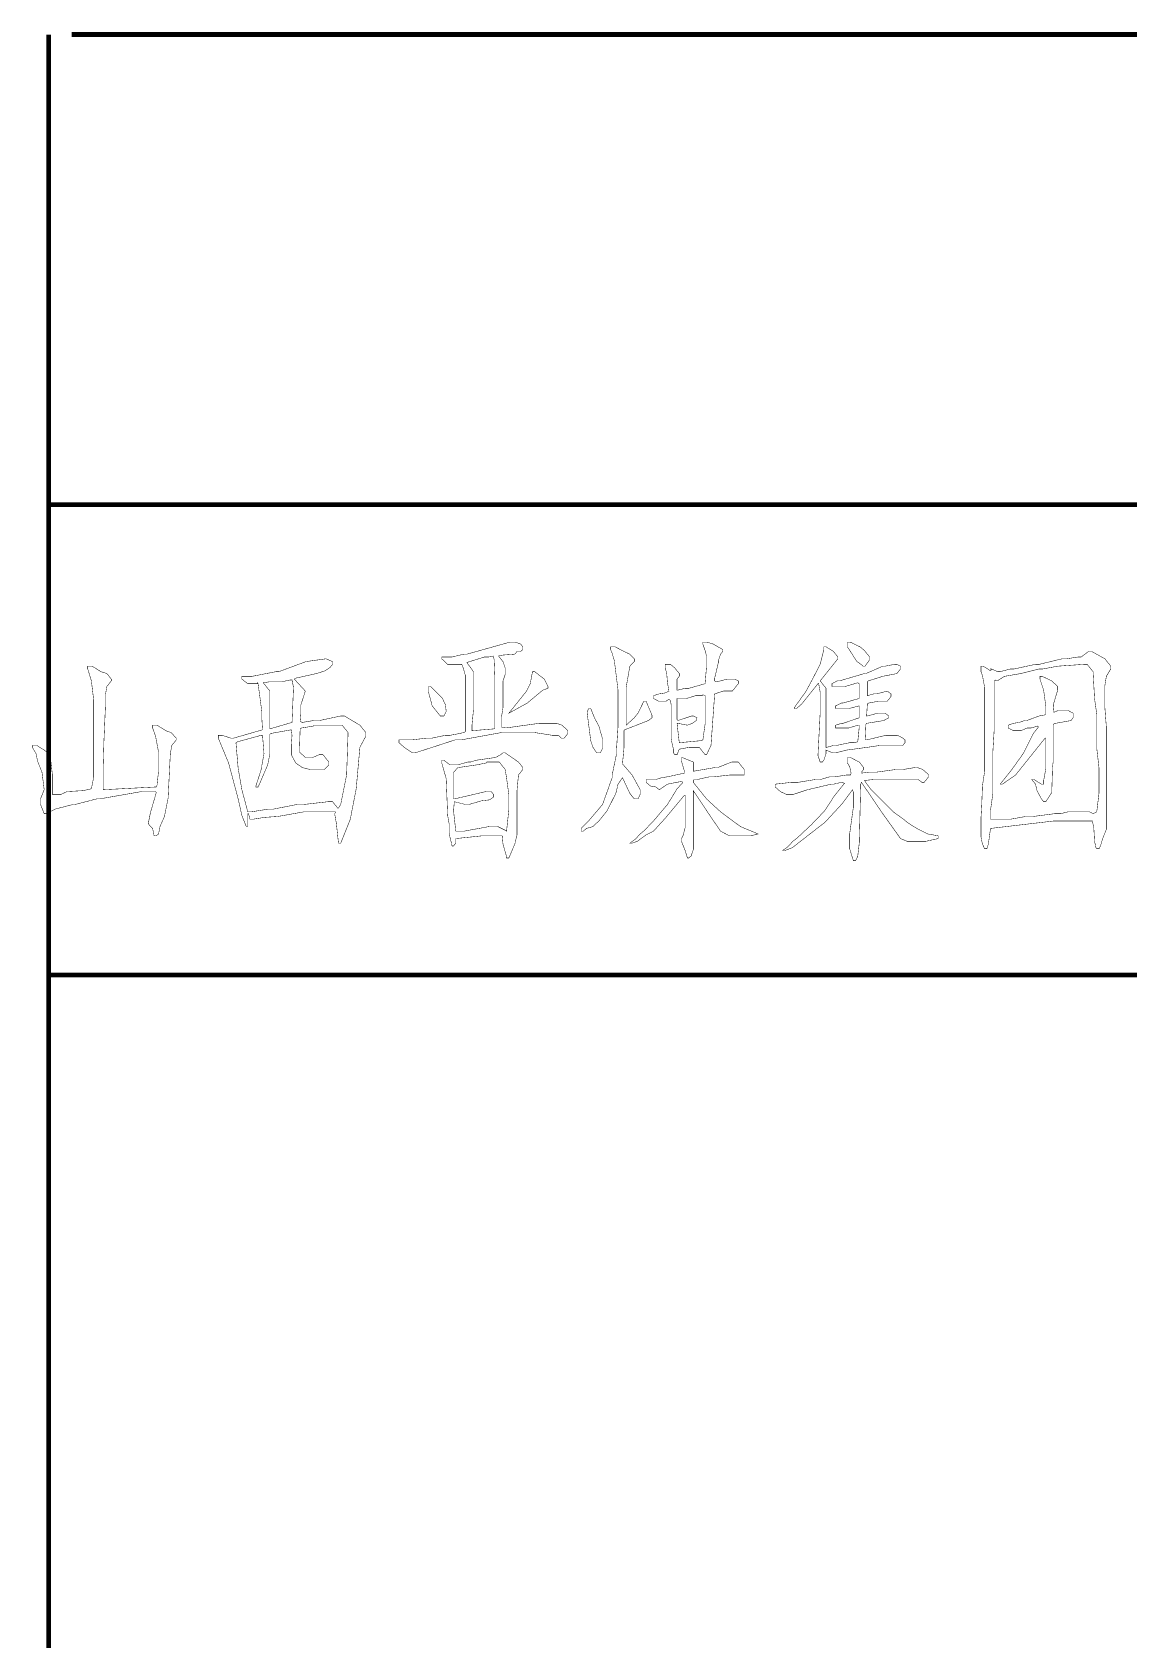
# Model space of a CAD drawing. Extents: x 94 to 452, y -72 to 1042.
# Drawn here: x 336.29 to 359.62, y -26.96 to 7.24 of the extents above; entities that cross this region are included whole.
import ezdxf

# ---------------------------------------------------------------- set-up
doc = ezdxf.new("R2010")
doc.units = 0
doc.header["$MEASUREMENT"] = 0
doc.layers.add('TREE_LAYER', color=7, linetype='Continuous')

msp = doc.modelspace()

# ---------------------------------------------------------------- linework, layer by layer
at = {"layer": 'TREE_LAYER'}
for points, const_width, elevation in [([(336.643859, 7.184749), (336.643859, -2.815251)], 0.1, 10), ([(337.136024, 7.185525), (446.643859, 7.185525)], 0.1, 109.507835), ([(336.643859, -2.815251), (337.136024, -2.815251)], 0.1, 0.492165), ([(336.643859, -2.815251), (336.643859, -12.815251)], 0.1, 10), ([(337.136024, -2.815251), (446.643859, -2.815251)], 0.1, 109.507835), ([(346.573877, -5.739524), (346.448387, -5.739524), (345.538583, -5.994426), (345.475838, -5.994426), (345.224858, -6.053249), (345.00525, -6.053249), (345.00525, -6.092465), (345.13074, -6.210112), (345.428779, -6.210112), (345.444466, -6.22972), (345.507211, -6.445406), (345.507211, -7.641485), (345.475838, -7.661092), (345.287603, -7.700308), (345.177799, -7.719916), (345.083681, -7.719916), (344.801328, -7.77874), (344.691524, -7.77874), (344.362113, -7.817955), (344.095446, -7.817955), (344.095446, -7.876779), (344.20525, -7.974818), (344.377799, -8.092465), (344.440544, -8.092465), (345.287603, -7.817955), (345.413093, -7.817955), (346.275838, -7.661092), (346.981721, -7.661092), (347.358191, -7.719916), (347.483681, -7.719916), (347.546426, -7.77874), (347.609171, -7.77874), (347.687603, -7.6807), (347.687603, -7.621877), (347.562113, -7.50423), (347.452309, -7.465014), (347.075838, -7.465014), (346.369956, -7.563053), (346.275838, -7.543445), (346.275838, -7.327759), (346.307211, -7.131681), (346.307211, -6.563053), (346.35427, -6.425798), (346.35427, -6.288543), (346.307211, -6.151289), (346.213093, -6.033641), (346.291524, -6.014034), (346.558191, -5.994426), (346.60525, -5.935602), (346.683681, -5.935602), (346.73074, -5.896387), (346.73074, -5.837563), (346.683681, -5.77874), (346.573877, -5.739524), (346.573877, -5.739524)], 0.01, 260), ([(350.652309, -5.739524), (350.558191, -5.739524), (350.558191, -5.77874), (350.60525, -5.915994), (350.636622, -6.033641), (350.636622, -6.249328), (350.60525, -6.621877), (350.260152, -6.719916), (350.181721, -6.719916), (350.024858, -6.759132), (350.009171, -6.759132), (350.009171, -6.523838), (350.05623, -6.465014), (350.05623, -6.40619), (349.962113, -6.288543), (349.867995, -6.210112), (349.758191, -6.210112), (349.758191, -6.288543), (349.789564, -6.40619), (349.80525, -6.602269), (349.836622, -6.77874), (349.758191, -6.817955), (349.632701, -6.837563), (349.507211, -6.876779), (349.507211, -6.935602), (349.617015, -6.994426), (349.773877, -6.994426), (349.836622, -6.95521), (349.867995, -6.974818), (349.883681, -7.072857), (349.883681, -7.798347), (349.93074, -8.014034), (349.93074, -8.092465), (349.962113, -8.131681), (350.009171, -8.131681), (350.05623, -8.014034), (350.275838, -7.974818), (350.47976, -7.974818), (350.60525, -8.131681), (350.636622, -8.131681), (350.73074, -7.935602), (350.809171, -6.837563), (350.997407, -6.77874), (351.185642, -6.77874), (351.311132, -6.621877), (351.311132, -6.563053), (351.232701, -6.523838), (351.075838, -6.523838), (350.85623, -6.582661), (350.809171, -6.563053), (350.809171, -6.50423), (350.887603, -6.170896), (350.887603, -6.131681), (350.934662, -5.994426), (350.981721, -5.935602), (350.981721, -5.896387), (350.777799, -5.77874), (350.652309, -5.739524), (350.652309, -5.739524)], 0.01, 260), ([(353.695446, -5.739524), (353.632701, -5.739524), (353.632701, -5.837563), (353.758191, -6.033641), (353.836622, -6.151289), (353.946426, -6.22972), (353.962113, -6.249328), (354.009171, -6.249328), (354.103289, -6.112073), (354.103289, -6.053249), (353.993485, -5.915994), (353.899368, -5.837563), (353.695446, -5.739524), (353.695446, -5.739524)], 0.01, 260), ([(342.542505, -6.092465), (342.118975, -6.151289), (341.538583, -6.366975), (341.475838, -6.366975), (340.973877, -6.465014), (340.75427, -6.465014), (340.75427, -6.523838), (340.87976, -6.621877), (341.083681, -6.621877), (341.083681, -6.602269), (341.099368, -6.621877), (341.177799, -7.210112), (341.177799, -7.347367), (341.193485, -7.602269), (340.581721, -7.77874), (340.518975, -7.77874), (340.33074, -7.719916), (340.252309, -7.719916), (340.252309, -7.77874), (340.471917, -8.308151), (340.675838, -9.072857), (340.75427, -9.425798), (340.848387, -9.661092), (340.87976, -9.661092), (340.87976, -9.386583), (340.895446, -9.386583), (340.926819, -9.50423), (340.989564, -9.50423), (341.240544, -9.465014), (341.522897, -9.445406), (342.071917, -9.347367), (342.746426, -9.347367), (342.746426, -9.347367), (342.73074, -9.386583), (342.73074, -9.40619), (342.762113, -9.582661), (342.809171, -10.014034), (342.85623, -10.014034), (343.060152, -9.50423), (343.185642, -8.857171), (343.264073, -7.974818), (343.389564, -7.739524), (343.389564, -7.661092), (343.264073, -7.50423), (342.934662, -7.308151), (342.85623, -7.308151), (342.401328, -7.40619), (342.275838, -7.40619), (342.040544, -7.445406), (341.993485, -7.425798), (342.009171, -7.249328), (342.009171, -7.072857), (342.103289, -6.77874), (341.867995, -6.523838), (341.899368, -6.50423), (342.338583, -6.40619), (342.526819, -6.347367), (342.636622, -6.268936), (342.683681, -6.210112), (342.683681, -6.151289), (342.542505, -6.092465), (342.542505, -6.092465)], 0.01, 260), ([(346.009171, -6.053249), (346.103289, -6.033641), (346.118975, -6.112073), (346.134662, -6.50423), (346.134662, -7.563053), (346.118975, -7.582661), (345.648387, -7.621877), (345.648387, -7.50423), (345.67976, -7.170896), (345.67976, -6.366975), (345.538583, -6.170896), (345.915054, -6.053249), (346.009171, -6.053249), (346.009171, -6.053249)], 0.01, 260), ([(348.691524, -5.837563), (348.597407, -5.837563), (348.597407, -5.896387), (348.628779, -5.974818), (348.675838, -6.131681), (348.75427, -6.759132), (348.75427, -7.523838), (348.722897, -7.994426), (348.722897, -8.112073), (348.628779, -8.563053), (348.628779, -8.621877), (348.424858, -9.190504), (348.142505, -9.523838), (347.969956, -9.700308), (347.969956, -9.759132), (348.017015, -9.759132), (348.07976, -9.700308), (348.220936, -9.661092), (348.362113, -9.523838), (348.518975, -9.327759), (348.707211, -8.95521), (348.75427, -8.759132), (348.848387, -8.621877), (349.00525, -8.95521), (349.099368, -9.072857), (349.177799, -9.072857), (349.224858, -8.974818), (349.224858, -8.876779), (349.052309, -8.563053), (348.848387, -8.327759), (348.87976, -7.994426), (348.87976, -7.621877), (348.895446, -7.602269), (349.397407, -7.40619), (349.475838, -7.347367), (349.475838, -7.288543), (349.350348, -6.994426), (349.303289, -6.994426), (349.177799, -7.249328), (349.099368, -7.347367), (348.926819, -7.50423), (348.926819, -7.50423), (348.926819, -6.700308), (349.00525, -6.249328), (349.099368, -6.151289), (349.099368, -6.092465), (349.00525, -5.994426), (348.87976, -5.935602), (348.691524, -5.837563), (348.691524, -5.837563)], 0.01, 260), ([(353.177799, -5.837563), (353.13074, -5.837563), (353.13074, -5.896387), (353.052309, -6.210112), (352.911132, -6.484622), (352.75427, -6.77874), (352.503289, -7.131681), (352.503289, -7.151289), (352.550348, -7.151289), (352.660152, -7.053249), (353.00525, -6.621877), (353.020936, -6.621877), (353.052309, -6.798347), (353.052309, -7.249328), (353.00525, -8.151289), (353.052309, -8.288543), (353.099368, -8.288543), (353.13074, -8.249328), (353.177799, -8.112073), (353.177799, -8.033641), (353.318975, -8.092465), (353.381721, -8.092465), (353.617015, -8.033641), (354.05623, -7.974818), (354.322897, -7.935602), (354.809171, -7.935602), (354.85623, -7.876779), (354.85623, -7.817955), (354.809171, -7.77874), (354.699368, -7.719916), (354.448387, -7.719916), (354.040544, -7.817955), (354.009171, -7.817955), (354.024858, -7.484622), (354.040544, -7.465014), (354.401328, -7.40619), (354.511132, -7.347367), (354.511132, -7.308151), (354.432701, -7.249328), (354.275838, -7.249328), (354.05623, -7.308151), (354.040544, -7.308151), (354.05623, -7.053249), (354.087603, -7.033641), (354.291524, -6.994426), (354.47976, -6.994426), (354.558191, -6.896387), (354.558191, -6.837563), (354.47976, -6.77874), (354.260152, -6.837563), (354.197407, -6.837563), (354.05623, -6.876779), (354.05623, -6.876779), (354.05623, -6.582661), (354.071917, -6.563053), (354.385642, -6.465014), (354.683681, -6.40619), (354.762113, -6.308151), (354.762113, -6.249328), (354.683681, -6.210112), (354.636622, -6.210112), (354.432701, -6.249328), (354.385642, -6.249328), (354.024858, -6.40619), (353.993485, -6.40619), (353.460152, -6.563053), (353.413093, -6.563053), (353.303289, -6.621877), (353.303289, -6.6807), (353.585642, -6.6807), (353.852309, -6.602269), (353.883681, -6.621877), (353.883681, -6.915994), (353.883681, -6.935602), (353.538583, -7.033641), (353.507211, -7.033641), (353.381721, -7.092465), (353.381721, -7.151289), (353.664073, -7.151289), (353.883681, -7.092465), (353.883681, -7.092465), (353.883681, -7.347367), (353.538583, -7.465014), (353.507211, -7.465014), (353.381721, -7.50423), (353.381721, -7.563053), (353.664073, -7.563053), (353.852309, -7.50423), (353.883681, -7.50423), (353.883681, -7.543445), (353.852309, -7.857171), (353.773877, -7.876779), (353.67976, -7.876779), (353.397407, -7.935602), (353.334662, -7.935602), (353.193485, -7.974818), (353.177799, -7.974818), (353.177799, -6.719916), (353.052309, -6.563053), (353.428779, -6.092465), (353.428779, -6.053249), (353.334662, -5.935602), (353.177799, -5.837563), (353.177799, -5.837563)], 0.01, 260), ([(358.824858, -5.935602), (358.762113, -5.935602), (358.60525, -6.053249), (358.542505, -6.053249), (358.291524, -6.092465), (358.197407, -6.092465), (357.711132, -6.210112), (357.632701, -6.210112), (357.177799, -6.308151), (357.099368, -6.308151), (356.87976, -6.366975), (356.832701, -6.366975), (356.691524, -6.308151), (356.675838, -6.308151), (356.691524, -6.327759), (356.675838, -6.347367), (356.518975, -6.249328), (356.471917, -6.249328), (356.471917, -6.366975), (356.503289, -6.445406), (356.550348, -6.700308), (356.550348, -8.484622), (356.503289, -8.798347), (356.487603, -9.22972), (356.471917, -9.484622), (356.471917, -9.876779), (356.503289, -10.033641), (356.550348, -10.131681), (356.597407, -10.131681), (356.628779, -10.033641), (356.675838, -9.700308), (358.009171, -9.543445), (358.840544, -9.543445), (358.871917, -9.6807), (358.887603, -9.974818), (358.918975, -10.112073), (358.934662, -10.131681), (358.981721, -10.131681), (359.013093, -10.072857), (359.060152, -9.915994), (359.138583, -9.719916), (359.138583, -7.543445), (359.107211, -7.131681), (359.107211, -6.661092), (359.138583, -6.465014), (359.232701, -6.308151), (359.232701, -6.249328), (359.107211, -6.092465), (358.824858, -5.935602), (358.824858, -5.935602)], 0.01, 260), ([(337.569956, -6.249328), (337.475838, -6.249328), (337.475838, -6.308151), (337.507211, -6.40619), (337.55427, -6.563053), (337.601328, -6.95521), (337.601328, -8.621877), (337.55427, -8.857171), (337.381721, -8.896387), (337.036622, -8.915994), (336.911132, -8.974818), (336.722897, -8.974818), (336.722897, -8.95521), (336.722897, -8.543445), (336.675838, -8.131681), (336.550348, -8.033641), (336.393485, -7.935602), (336.299368, -7.935602), (336.299368, -7.974818), (336.377799, -8.112073), (336.409171, -8.268936), (336.503289, -8.50423), (336.550348, -8.876779), (336.471917, -9.072857), (336.471917, -9.190504), (336.550348, -9.386583), (336.597407, -9.386583), (336.785642, -9.288543), (337.162113, -9.190504), (337.209171, -9.190504), (337.664073, -9.072857), (337.726819, -9.072857), (338.620936, -8.915994), (338.918975, -8.915994), (338.934662, -8.935602), (338.809171, -9.366975), (338.762113, -9.602269), (338.85623, -9.700308), (338.887603, -9.857171), (338.934662, -9.857171), (338.981721, -9.817955), (339.013093, -9.661092), (339.107211, -9.445406), (339.185642, -9.053249), (339.232701, -8.112073), (339.264073, -7.935602), (339.358191, -7.817955), (339.358191, -7.77874), (339.248387, -7.661092), (339.138583, -7.621877), (338.950348, -7.50423), (338.85623, -7.50423), (338.85623, -7.563053), (338.918975, -7.739524), (338.981721, -8.072857), (338.981721, -8.484622), (338.950348, -8.77874), (338.934662, -8.817955), (337.80525, -8.876779), (337.80525, -8.857171), (337.80525, -8.366975), (337.80525, -8.366975), (337.820936, -7.837563), (337.852309, -7.112073), (337.852309, -6.857171), (337.883681, -6.6807), (337.977799, -6.563053), (337.977799, -6.523838), (337.883681, -6.40619), (337.758191, -6.366975), (337.569956, -6.249328), (337.569956, -6.249328)], 0.01, 260), ([(346.981721, -6.366975), (346.934662, -6.366975), (346.887603, -6.621877), (346.809171, -6.77874), (346.432701, -7.249328), (346.824858, -7.033641), (347.15427, -6.759132), (347.264073, -6.719916), (347.264073, -6.6807), (347.185642, -6.523838), (346.981721, -6.366975), (346.981721, -6.366975)], 0.01, 260), ([(358.667995, -6.210112), (358.73074, -6.210112), (358.85623, -6.366975), (358.887603, -6.935602), (358.934662, -7.268936), (358.934662, -7.994426), (358.981721, -8.40619), (358.981721, -8.95521), (358.934662, -9.347367), (358.85623, -9.386583), (358.777799, -9.347367), (358.322897, -9.347367), (358.166034, -9.386583), (358.040544, -9.386583), (357.585642, -9.445406), (357.428779, -9.445406), (357.099368, -9.50423), (356.675838, -9.50423), (356.675838, -9.308151), (356.722897, -8.974818), (356.722897, -8.112073), (356.75427, -7.582661), (356.75427, -6.563053), (356.785642, -6.543445), (356.801328, -6.563053), (356.817015, -6.563053), (356.973877, -6.465014), (357.318975, -6.40619), (357.711132, -6.308151), (357.789564, -6.308151), (358.103289, -6.249328), (358.667995, -6.210112), (358.667995, -6.210112)], 0.01, 260), ([(357.773877, -6.465014), (357.726819, -6.465014), (357.726819, -6.523838), (357.80525, -6.759132), (357.852309, -7.112073), (357.852309, -7.268936), (357.820936, -7.288543), (357.711132, -7.308151), (357.444466, -7.40619), (357.397407, -7.40619), (357.287603, -7.445406), (357.162113, -7.465014), (357.052309, -7.50423), (357.052309, -7.563053), (357.162113, -7.621877), (357.318975, -7.621877), (357.460152, -7.563053), (357.538583, -7.563053), (357.67976, -7.523838), (357.695446, -7.543445), (357.585642, -7.6807), (357.381721, -8.092465), (357.13074, -8.445406), (356.87976, -8.759132), (356.926819, -8.759132), (357.209171, -8.563053), (357.836622, -7.77874), (357.852309, -7.798347), (357.852309, -8.425798), (357.80525, -8.6807), (357.80525, -8.759132), (357.758191, -8.759132), (357.601328, -8.661092), (357.55427, -8.661092), (357.632701, -8.759132), (357.664073, -8.896387), (357.758191, -9.072857), (357.80525, -9.131681), (357.852309, -9.131681), (357.977799, -8.935602), (357.993485, -8.40619), (358.009171, -8.268936), (358.009171, -7.484622), (358.05623, -7.465014), (358.385642, -7.40619), (358.432701, -7.347367), (358.432701, -7.249328), (358.322897, -7.190504), (358.118975, -7.190504), (358.024858, -7.22972), (358.009171, -7.072857), (358.103289, -6.759132), (358.103289, -6.6807), (357.977799, -6.563053), (357.773877, -6.465014), (357.773877, -6.465014)], 0.01, 260), ([(341.773877, -6.543445), (341.789564, -6.543445), (341.820936, -6.543445), (341.852309, -6.700308), (341.820936, -7.445406), (341.350348, -7.582661), (341.350348, -7.563053), (341.350348, -6.77874), (341.209171, -6.602269), (341.334662, -6.582661), (341.601328, -6.582661), (341.773877, -6.543445), (341.773877, -6.543445)], 0.01, 260), ([(344.769956, -6.6807), (344.722897, -6.6807), (344.722897, -6.798347), (344.801328, -7.092465), (344.973877, -7.308151), (345.052309, -7.308151), (345.099368, -7.210112), (345.083681, -7.072857), (345.020936, -6.935602), (344.942505, -6.857171), (344.769956, -6.6807), (344.769956, -6.6807)], 0.01, 260), ([(348.173877, -7.151289), (348.126819, -7.151289), (348.095446, -7.22972), (348.173877, -7.837563), (348.220936, -7.974818), (348.299368, -8.092465), (348.377799, -8.092465), (348.424858, -7.994426), (348.424858, -7.798347), (348.346426, -7.523838), (348.252309, -7.347367), (348.173877, -7.151289), (348.173877, -7.151289)], 0.01, 260), ([(350.542505, -6.876779), (350.558191, -6.857171), (350.60525, -6.876779), (350.60525, -7.484622), (350.558191, -7.817955), (350.47976, -7.837563), (350.05623, -7.876779), (350.009171, -7.465014), (350.024858, -7.465014), (350.228779, -7.50423), (350.338583, -7.465014), (350.417015, -7.40619), (350.432701, -7.347367), (350.35427, -7.308151), (350.322897, -7.308151), (350.024858, -7.40619), (350.009171, -7.386583), (350.009171, -6.935602), (350.024858, -6.935602), (350.213093, -6.935602), (350.401328, -6.876779), (350.542505, -6.876779), (350.542505, -6.876779)], 0.01, 260), ([(342.275838, -7.523838), (342.275838, -7.50423), (342.887603, -7.50423), (343.013093, -7.661092), (342.981721, -8.563053), (342.85623, -9.190504), (342.809171, -9.268936), (342.793485, -9.268936), (342.683681, -9.131681), (342.589564, -9.131681), (342.071917, -9.190504), (341.93074, -9.190504), (341.428779, -9.288543), (341.318975, -9.288543), (340.958191, -9.347367), (340.87976, -9.347367), (340.75427, -8.876779), (340.675838, -8.425798), (340.628779, -7.876779), (340.660152, -7.857171), (341.162113, -7.719916), (341.193485, -7.719916), (341.224858, -8.112073), (341.177799, -8.366975), (341.177799, -8.40619), (341.052309, -8.798347), (341.052309, -8.817955), (341.099368, -8.817955), (341.162113, -8.6807), (341.303289, -8.347367), (341.350348, -8.112073), (341.350348, -7.700308), (341.366034, -7.6807), (341.80525, -7.602269), (341.820936, -7.719916), (341.80525, -7.935602), (341.80525, -8.131681), (341.899368, -8.308151), (342.040544, -8.40619), (342.197407, -8.445406), (342.511132, -8.445406), (342.60525, -8.347367), (342.60525, -8.288543), (342.47976, -8.131681), (342.401328, -8.131681), (342.260152, -8.190504), (342.103289, -8.190504), (341.977799, -8.072857), (341.993485, -7.582661), (342.024858, -7.563053), (342.275838, -7.523838), (342.275838, -7.523838)], 0.01, 260), ([(346.35427, -8.092465), (346.307211, -8.092465), (346.260152, -8.131681), (346.150348, -8.190504), (345.742505, -8.249328), (345.617015, -8.288543), (345.55427, -8.288543), (345.350348, -8.347367), (345.177799, -8.347367), (345.052309, -8.249328), (345.00525, -8.249328), (345.00525, -8.308151), (345.099368, -8.641485), (345.13074, -9.425798), (345.162113, -9.602269), (345.162113, -9.798347), (345.177799, -9.876779), (345.224858, -10.072857), (345.25623, -10.072857), (345.303289, -10.014034), (345.303289, -9.915994), (345.867995, -9.857171), (346.291524, -9.857171), (346.307211, -10.033641), (346.385642, -10.308151), (346.385642, -10.327759), (346.432701, -10.327759), (346.558191, -10.033641), (346.60525, -9.837563), (346.60525, -8.896387), (346.636622, -8.563053), (346.73074, -8.445406), (346.73074, -8.40619), (346.636622, -8.288543), (346.35427, -8.092465), (346.35427, -8.092465)], 0.01, 260), ([(350.118975, -8.190504), (350.103289, -8.190504), (350.103289, -8.268936), (350.166034, -8.484622), (350.166034, -8.523838), (350.166034, -8.523838), (349.80525, -8.602269), (349.67976, -8.621877), (349.55427, -8.661092), (349.350348, -8.661092), (349.350348, -8.719916), (349.444466, -8.798347), (349.55427, -8.817955), (349.632701, -8.876779), (349.80525, -8.759132), (350.103289, -8.700308), (350.134662, -8.719916), (350.009171, -8.857171), (349.80525, -9.190504), (349.522897, -9.523838), (349.318975, -9.739524), (349.224858, -9.817955), (349.115054, -9.935602), (349.00525, -10.014034), (349.052309, -10.014034), (349.162113, -9.974818), (349.350348, -9.837563), (349.507211, -9.759132), (349.773877, -9.465014), (350.166034, -8.994426), (350.181721, -8.994426), (350.181721, -9.6807), (350.134662, -9.857171), (350.103289, -9.915994), (350.103289, -9.974818), (350.181721, -10.170896), (350.228779, -10.327759), (350.260152, -10.327759), (350.307211, -10.288543), (350.35427, -10.151289), (350.35427, -8.896387), (350.35427, -8.896387), (350.526819, -9.151289), (350.667995, -9.366975), (350.934662, -9.759132), (351.122897, -9.857171), (351.577799, -9.857171), (351.734662, -9.817955), (351.358191, -9.661092), (350.934662, -9.347367), (350.636622, -9.072857), (350.35427, -8.719916), (350.35427, -8.6807), (350.369956, -8.661092), (350.432701, -8.661092), (350.699368, -8.602269), (350.793485, -8.602269), (351.138583, -8.563053), (351.436622, -8.563053), (351.436622, -8.445406), (351.311132, -8.288543), (351.169956, -8.288543), (350.871917, -8.40619), (350.809171, -8.40619), (350.35427, -8.484622), (350.35427, -8.288543), (350.118975, -8.190504), (350.118975, -8.190504)], 0.01, 260), ([(353.695446, -8.190504), (353.632701, -8.190504), (353.632701, -8.308151), (353.67976, -8.386583), (353.711132, -8.523838), (353.695446, -8.563053), (353.617015, -8.563053), (353.366034, -8.602269), (353.25623, -8.602269), (353.052309, -8.661092), (352.942505, -8.661092), (352.581721, -8.719916), (352.440544, -8.719916), (352.095446, -8.759132), (352.095446, -8.817955), (352.20525, -8.915994), (352.33074, -8.974818), (352.487603, -8.974818), (352.785642, -8.876779), (353.287603, -8.759132), (353.334662, -8.759132), (353.507211, -8.719916), (353.569956, -8.739524), (353.350348, -9.014034), (353.146426, -9.327759), (352.864073, -9.621877), (352.550348, -9.915994), (352.471917, -9.974818), (352.362113, -10.092465), (352.252309, -10.170896), (352.299368, -10.170896), (352.45623, -10.112073), (352.911132, -9.759132), (353.162113, -9.563053), (353.522897, -9.170896), (353.742505, -8.876779), (353.758191, -8.935602), (353.758191, -9.249328), (353.67976, -9.817955), (353.67976, -10.131681), (353.758191, -10.386583), (353.80525, -10.386583), (353.852309, -10.288543), (353.883681, -10.014034), (353.915054, -8.759132), (353.93074, -8.719916), (354.369956, -9.366975), (354.762113, -9.915994), (354.903289, -9.974818), (355.295446, -9.974818), (355.562113, -9.915994), (355.562113, -9.857171), (355.342505, -9.817955), (355.107211, -9.700308), (354.918975, -9.582661), (354.824858, -9.50423), (354.60525, -9.347367), (354.134662, -8.876779), (353.993485, -8.6807), (354.181721, -8.661092), (355.138583, -8.661092), (355.217015, -8.719916), (355.264073, -8.719916), (355.358191, -8.602269), (355.358191, -8.563053), (355.342505, -8.543445), (355.232701, -8.445406), (355.122897, -8.40619), (355.060152, -8.40619), (354.824858, -8.445406), (354.667995, -8.445406), (354.244466, -8.50423), (354.087603, -8.50423), (353.93074, -8.523838), (353.93074, -8.50423), (353.977799, -8.445406), (353.977799, -8.40619), (353.883681, -8.288543), (353.695446, -8.190504), (353.695446, -8.190504)], 0.01, 260), ([(345.946426, -8.308151), (345.962113, -8.288543), (346.228779, -8.288543), (346.35427, -8.445406), (346.385642, -8.641485), (346.432701, -8.994426), (346.432701, -9.288543), (346.385642, -9.739524), (346.385642, -9.759132), (346.35427, -9.739524), (346.197407, -9.661092), (346.009171, -9.661092), (345.475838, -9.759132), (345.303289, -9.759132), (345.25623, -9.327759), (345.271917, -9.131681), (345.507211, -9.190504), (345.585642, -9.190504), (345.852309, -9.112073), (346.024858, -9.092465), (346.103289, -9.033641), (346.103289, -8.974818), (346.05623, -8.915994), (345.946426, -8.915994), (345.271917, -9.072857), (345.25623, -9.072857), (345.25623, -8.50423), (345.350348, -8.40619), (345.758191, -8.347367), (345.946426, -8.308151), (345.946426, -8.308151)], 0.01, 260), ([(336.643859, -12.815251), (337.136024, -12.815251)], 0.1, 0.492165), ([(336.643859, -12.815251), (336.643859, -27.815251)], 0.1, 15), ([(337.136024, -12.815251), (446.643859, -12.815251)], 0.1, 109.507835)]:
    msp.add_lwpolyline(points, dxfattribs=dict(at, const_width=const_width, elevation=elevation))

doc.saveas('drawing.dxf')
